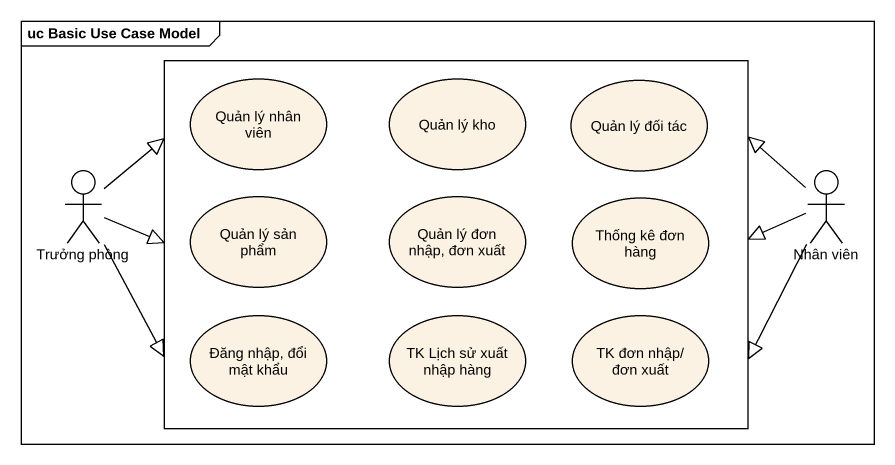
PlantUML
@startuml
mainframe uc Basic Use Case Model
rectangle " " as rectangle1 {
  usecase "Quản lý nhân viên" as Quản_lý_nhân_viên
  usecase "Quản lý kho" as Quản_lý_kho
  usecase "Quản lý đối tác" as Quản_lý_đối_tác
  usecase "Quản lý sản phẩm" as Quản_lý_sản_phẩm
  usecase "Quản lý đơn nhập, đơn xuất" as Quản_lý_đơn_nhập_đơn_xuất
  usecase "Thống kê đơn hàng" as Thống_kê_đơn_hàng
  usecase "Đăng nhập, đổi mật khẩu" as Đăng_nhập_đổi_mật_khẩu
  usecase "TK Lịch sử xuất nhập hàng" as TK_Lịch_sử_xuất_nhập_hàng
  usecase "TK đơn nhập/ đơn xuất" as TK_đơn_nhập_đơn_xuất
}
actor "Trưởng phòng" as Trưởng_phòng
actor "Nhân viên" as Nhân_viên
Trưởng_phòng -right-|> rectangle1
Trưởng_phòng -right-|> rectangle1
Trưởng_phòng -right-|> rectangle1
Nhân_viên -left-|> rectangle1
Nhân_viên -left-|> rectangle1
Nhân_viên -left-|> rectangle1
@enduml
